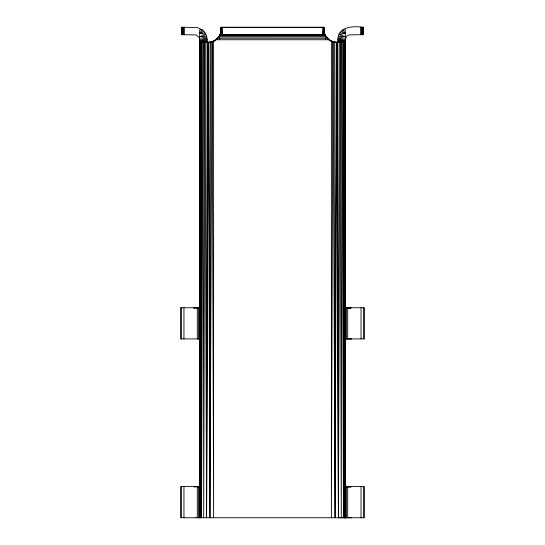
<?xml version="1.0" encoding="UTF-8"?>
<svg xmlns="http://www.w3.org/2000/svg" width="545" height="545" viewBox="0 0 545 545"><rect width="100%" height="100%" fill="white"/><g stroke="black" fill="none" stroke-linecap="round" stroke-linejoin="round"><path stroke-width="0.82" d="M207.427 42.238L207.1 41.727L199.688 42.108L199.688 517.75L199.688 29.805L202.215 29.805C206.037 32.646 207.543 37.564 207.1 42.169L206.582 517.75L204.92 42.067L201.555 42.067L201.527 517.75L203.053 42.067C212.523 44.554 222.435 37.394 221.754 27.318L222.074 34.778L221.134 27.318L323.866 27.318L221.134 27.318L221.318 32.325M215.255 40.269L212.094 41.672L209.954 517.75L208.285 42.169L206.582 517.75L207.686 42.169L199.797 42.238L200.158 517.75L200.737 42.238L201.527 517.75M341.947 42.067L341.286 517.75L340.08 42.067L343.445 42.067L343.473 517.75L341.947 42.067C333.179 44.274 323.171 38.3 323.451 28.681M343.473 517.75L344.263 42.238L344.842 517.75L344.856 42.238M344.842 517.75L345.305 42.108L337.9 41.727L337.873 42.169L338.418 517.75L340.08 42.067L337.382 42.169L338.418 517.75L336.851 42.169L335.046 517.75L332.975 41.686L329.745 40.269M324.241 34.001L323.866 27.318L323.519 34.778L324.064 32.455L323.246 27.318L322.926 34.778L323.853 27.379L277.187 27.523M323.723 32.353L323.56 27.318C323.219 32.952 325.924 38.913 331.387 41.12L331.387 517.75L332.975 41.686L334.65 42.04L335.046 517.75L336.306 42.169C331.558 42.088 326.959 39.26 324.943 34.928L220.057 34.928L220.998 32.209C220.112 36.14 217.278 39.478 213.613 41.127L213.613 517.75L212.094 41.672L210.493 42.026L209.954 517.75L208.898 42.169C216.379 42.176 222.53 34.689 221.147 27.379L267.813 27.523M345.305 39.683L346.763 36.168L348.991 34.88L363.188 34.71L363.188 27.25C353.351 25.928 338.057 26.378 337.9 39.683L345.305 41.113L337.9 41.727L337.573 42.238M220.555 34.778L220.589 33.647L221.079 34.778L221.44 27.318L220.759 34.001M221.304 29.246L220.057 34.928L220.561 33.722L217.993 37.993M323.396 27.897L323.696 29.049L323.825 27.57M323.703 29.873L323.866 27.318L323.696 29.049M337.9 41.727L337.88 42.169L345.203 42.238L345.305 517.75L338.663 517.736M329.03 39.792L327.007 37.993L324.439 33.722C326.033 37.959 322.265 27.407 324.875 34.778L220.126 34.778L221.236 30.731L221.175 27.57M221.079 34.778L221.29 30.016M221.556 31.508L221.529 28.599M323.43 32.353L323.716 28.667M221.297 29.873L221.134 27.318L221.304 29.049L221.754 27.318M323.703 30.016L324.868 34.778L324.411 33.647L324.084 34.778L323.689 29.246M221.1 31.712L219.88 35.289L325.12 35.289L324.002 32.209M220.998 32.209L220.126 34.778L220.589 33.647M220.057 34.928L220.425 34.083L219.587 35.813L219.587 39.751M219.88 35.289L220.425 34.083M213.831 41.032L217.414 38.593L219.669 35.677M218.6 37.278L216.031 39.751L328.976 39.751L331.231 41.052M216.031 39.751L218.048 37.932M203.782 31.229L199.688 33.306L206.058 34.696L199.688 36.529L207.018 38.245L199.688 39.199L207.1 39.683L199.688 41.113L207.1 41.727L207.12 42.169L199.688 42.108M213.613 41.127L214.451 40.725M351.627 307.755L347.533 308.197M345.033 486.774L350.646 486.964L351.627 486.583M345.305 517.75L345.305 29.805L342.785 29.805L345.305 33.306L338.942 34.696L345.305 36.529L337.982 38.245L345.305 39.199L337.9 39.683L337.9 42.169L345.305 42.108M205.063 32.864L199.688 33.306L202.215 29.805L197.351 27.543L181.805 27.25L181.805 34.71L196.009 34.88L199.027 37.196L199.688 39.683M199.688 41.113L207.1 40.889M351.648 338.922L345.578 338.895L345.578 307.755M344.018 517.75L351.648 517.75M338.295 36.583L345.305 36.529M219.587 35.813L325.413 35.813L325.413 39.751M219.587 36.89L325.413 36.89M219.587 38.239L325.413 38.245M199.797 42.238L212.284 42.238M332.716 42.238L345.203 42.238M200.158 307.755L180.559 307.755L180.559 338.922L200.151 338.922M344.842 307.755L364.442 307.755L364.442 338.922L344.849 338.922M200.158 486.583L180.559 486.583L180.559 517.75L364.442 517.75L364.442 486.583L344.842 486.583M199.688 36.529L206.705 36.583M201.555 42.067L207.1 42.115L207.1 41.727M207.1 42.115L204.92 42.067L203.714 517.75L203.053 42.067M337.9 40.889L345.305 41.113M348.657 338.718L351.048 338.792M346.259 517.478L351.048 517.621M199.559 308.061L193.373 307.755M199.559 486.889L193.373 486.583M197.549 517.491L201.561 517.621L195.996 517.478M345.033 307.945L350.646 308.136L345.659 307.85M197.658 338.738L200.151 338.874M345.659 486.678L350.646 486.964M339.937 32.864L345.305 33.306L341.218 31.229M330.549 40.725L331.387 41.127M194.538 308.293L193.959 307.891L199.436 307.782L199.422 338.922M194.538 487.121L193.959 486.719L199.436 486.61L199.422 517.75M325.331 35.677L328.969 39.751L326.952 37.932L324.575 34.083L324.943 34.928M324.575 34.083L325.413 35.813M324.064 32.455L324.875 34.778L323.9 31.712M324.411 33.647L324.513 34.778M221.236 30.731L221.563 34.778M221.284 28.667L221.304 29.049M363.433 307.755L363.433 338.922M363.433 486.583L363.433 517.75M363.106 27.25L363.106 34.71M362.861 27.25L362.861 34.71M362.466 27.25L362.466 34.71M361.948 27.25L361.948 34.71M361.349 27.25L361.349 34.71M361.049 307.755L361.049 338.922M361.049 486.583L361.049 517.75M360.708 27.25L360.708 34.71M347.703 307.755L347.703 338.922M347.703 486.583L347.703 517.75M346.388 307.755L346.388 338.922M346.388 486.583L346.388 517.75M345.578 486.583L345.578 517.75M322.926 27.318L322.926 34.778M222.074 27.318L222.074 34.778M200.144 42.238L200.158 517.75M198.612 307.755L198.612 338.922M198.612 486.583L198.612 517.75M197.297 307.755L197.297 338.922M197.297 486.583L197.297 517.75M184.292 27.25L184.292 34.71M183.951 307.755L183.951 338.922M183.951 486.583L183.951 517.75M183.651 27.25L183.651 34.71M183.052 27.25L183.052 34.71M182.534 27.25L182.534 34.71M182.139 27.25L182.139 34.71M181.894 27.25L181.894 34.71M181.567 307.755L181.567 338.922M181.567 486.583L181.567 517.75"/></g></svg>
